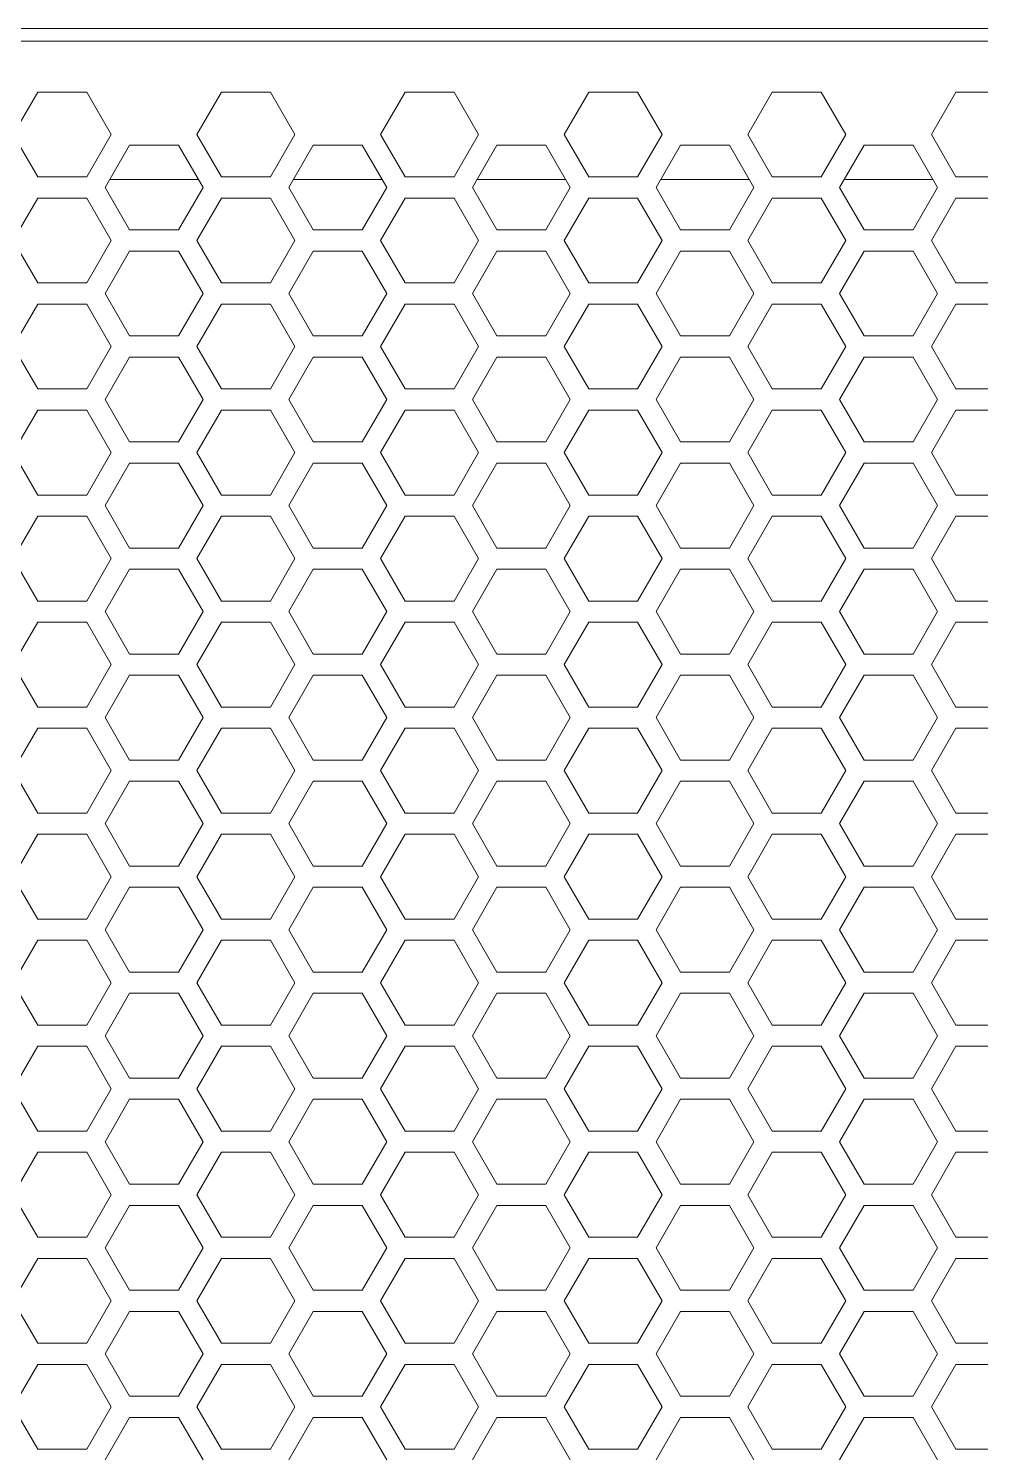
# Model space of a CAD drawing. Header units: millimetres. Extents: x 0 to 62, y -17 to 201.
# Drawn here: x 22.52 to 31.5, y 130.65 to 144.1 of the extents above; entities that cross this region are included whole.
import ezdxf

# ---------------------------------------------------------------- set-up
doc = ezdxf.new("R2010")
doc.units = ezdxf.units.MM

msp = doc.modelspace()

# ---------------------------------------------------------------- linework, layer by layer
at = {"color": 0, "lineweight": 18}
for p, q in [((15.5, 144.1), (47.5, 144.1)), ((47.5, 143.98), (15.5, 143.98)), ((22.609, 143.5), (22.378, 143.1)), ((23.071, 143.5), (22.609, 143.5)), ((23.302, 143.1), (23.071, 143.5)), ((24.341, 143.5), (24.11, 143.1)), ((24.803, 143.5), (24.341, 143.5)), ((25.034, 143.1), (24.803, 143.5)), ((26.073, 143.5), (25.842, 143.1)), ((26.535, 143.5), (26.073, 143.5)), ((26.766, 143.1), (26.535, 143.5)), ((27.805, 143.5), (27.574, 143.1)), ((28.267, 143.5), (27.805, 143.5)), ((28.498, 143.1), (28.267, 143.5)), ((29.537, 143.5), (29.306, 143.1)), ((29.999, 143.5), (29.537, 143.5)), ((30.23, 143.1), (29.999, 143.5)), ((31.269, 143.5), (31.038, 143.1)), ((31.731, 143.5), (31.269, 143.5)), ((22.378, 143.1), (22.609, 142.7)), ((23.071, 142.7), (23.302, 143.1)), ((23.475, 143), (23.244, 142.6)), ((23.937, 143), (23.475, 143)), ((24.168, 142.6), (23.937, 143)), ((24.11, 143.1), (24.341, 142.7)), ((24.803, 142.7), (25.034, 143.1)), ((25.207, 143), (24.976, 142.6)), ((25.669, 143), (25.207, 143)), ((25.9, 142.6), (25.669, 143)), ((25.842, 143.1), (26.073, 142.7)), ((26.535, 142.7), (26.766, 143.1)), ((26.939, 143), (26.708, 142.6)), ((27.401, 143), (26.939, 143)), ((27.632, 142.6), (27.401, 143)), ((27.574, 143.1), (27.805, 142.7)), ((28.267, 142.7), (28.498, 143.1)), ((28.671, 143), (28.44, 142.6)), ((29.133, 143), (28.671, 143)), ((29.364, 142.6), (29.133, 143)), ((29.306, 143.1), (29.537, 142.7)), ((29.999, 142.7), (30.23, 143.1)), ((30.403, 143), (30.172, 142.6)), ((30.865, 143), (30.403, 143)), ((31.096, 142.6), (30.865, 143)), ((31.038, 143.1), (31.269, 142.7)), ((22.609, 142.7), (23.071, 142.7)), ((23.244, 142.6), (23.475, 142.2)), ((24.125, 142.675), (23.287, 142.675)), ((23.937, 142.2), (24.168, 142.6)), ((24.341, 142.7), (24.803, 142.7)), ((24.976, 142.6), (25.207, 142.2)), ((25.857, 142.675), (25.019, 142.675)), ((25.669, 142.2), (25.9, 142.6)), ((26.073, 142.7), (26.535, 142.7)), ((26.708, 142.6), (26.939, 142.2)), ((27.589, 142.675), (26.751, 142.675)), ((27.401, 142.2), (27.632, 142.6)), ((27.805, 142.7), (28.267, 142.7)), ((28.44, 142.6), (28.671, 142.2)), ((29.321, 142.675), (28.483, 142.675)), ((29.133, 142.2), (29.364, 142.6)), ((29.537, 142.7), (29.999, 142.7)), ((30.172, 142.6), (30.403, 142.2)), ((31.053, 142.675), (30.215, 142.675)), ((30.865, 142.2), (31.096, 142.6)), ((31.269, 142.7), (31.731, 142.7)), ((22.609, 142.5), (22.378, 142.1)), ((23.071, 142.5), (22.609, 142.5)), ((23.302, 142.1), (23.071, 142.5)), ((24.341, 142.5), (24.11, 142.1)), ((24.803, 142.5), (24.341, 142.5)), ((25.034, 142.1), (24.803, 142.5)), ((26.073, 142.5), (25.842, 142.1)), ((26.535, 142.5), (26.073, 142.5)), ((26.766, 142.1), (26.535, 142.5)), ((27.805, 142.5), (27.574, 142.1)), ((28.267, 142.5), (27.805, 142.5)), ((28.498, 142.1), (28.267, 142.5)), ((29.537, 142.5), (29.306, 142.1)), ((29.999, 142.5), (29.537, 142.5)), ((30.23, 142.1), (29.999, 142.5)), ((31.269, 142.5), (31.038, 142.1)), ((31.731, 142.5), (31.269, 142.5)), ((23.475, 142.2), (23.937, 142.2)), ((25.207, 142.2), (25.669, 142.2)), ((26.939, 142.2), (27.401, 142.2)), ((28.671, 142.2), (29.133, 142.2)), ((30.403, 142.2), (30.865, 142.2)), ((22.378, 142.1), (22.609, 141.7)), ((23.071, 141.7), (23.302, 142.1)), ((24.11, 142.1), (24.341, 141.7)), ((24.803, 141.7), (25.034, 142.1)), ((25.842, 142.1), (26.073, 141.7)), ((26.535, 141.7), (26.766, 142.1)), ((27.574, 142.1), (27.805, 141.7)), ((28.267, 141.7), (28.498, 142.1)), ((29.306, 142.1), (29.537, 141.7)), ((29.999, 141.7), (30.23, 142.1)), ((31.038, 142.1), (31.269, 141.7)), ((23.475, 142), (23.244, 141.6)), ((23.937, 142), (23.475, 142)), ((24.168, 141.6), (23.937, 142)), ((25.207, 142), (24.976, 141.6)), ((25.669, 142), (25.207, 142)), ((25.9, 141.6), (25.669, 142)), ((26.939, 142), (26.708, 141.6)), ((27.401, 142), (26.939, 142)), ((27.632, 141.6), (27.401, 142)), ((28.671, 142), (28.44, 141.6)), ((29.133, 142), (28.671, 142)), ((29.364, 141.6), (29.133, 142)), ((30.403, 142), (30.172, 141.6)), ((30.865, 142), (30.403, 142)), ((31.096, 141.6), (30.865, 142)), ((22.609, 141.7), (23.071, 141.7)), ((24.341, 141.7), (24.803, 141.7)), ((26.073, 141.7), (26.535, 141.7)), ((27.805, 141.7), (28.267, 141.7)), ((29.537, 141.7), (29.999, 141.7)), ((31.269, 141.7), (31.731, 141.7)), ((22.609, 141.5), (22.378, 141.1)), ((23.071, 141.5), (22.609, 141.5)), ((23.302, 141.1), (23.071, 141.5)), ((23.244, 141.6), (23.475, 141.2)), ((23.937, 141.2), (24.168, 141.6)), ((24.341, 141.5), (24.11, 141.1)), ((24.803, 141.5), (24.341, 141.5)), ((25.034, 141.1), (24.803, 141.5)), ((24.976, 141.6), (25.207, 141.2)), ((25.669, 141.2), (25.9, 141.6)), ((26.073, 141.5), (25.842, 141.1)), ((26.535, 141.5), (26.073, 141.5)), ((26.766, 141.1), (26.535, 141.5)), ((26.708, 141.6), (26.939, 141.2)), ((27.401, 141.2), (27.632, 141.6)), ((27.805, 141.5), (27.574, 141.1)), ((28.267, 141.5), (27.805, 141.5)), ((28.498, 141.1), (28.267, 141.5)), ((28.44, 141.6), (28.671, 141.2)), ((29.133, 141.2), (29.364, 141.6)), ((29.537, 141.5), (29.306, 141.1)), ((29.999, 141.5), (29.537, 141.5)), ((30.23, 141.1), (29.999, 141.5)), ((30.172, 141.6), (30.403, 141.2)), ((30.865, 141.2), (31.096, 141.6)), ((31.269, 141.5), (31.038, 141.1)), ((31.731, 141.5), (31.269, 141.5)), ((22.378, 141.1), (22.609, 140.7)), ((23.071, 140.7), (23.302, 141.1)), ((23.475, 141.2), (23.937, 141.2)), ((24.11, 141.1), (24.341, 140.7)), ((24.803, 140.7), (25.034, 141.1)), ((25.207, 141.2), (25.669, 141.2)), ((25.842, 141.1), (26.073, 140.7)), ((26.535, 140.7), (26.766, 141.1)), ((26.939, 141.2), (27.401, 141.2)), ((27.574, 141.1), (27.805, 140.7)), ((28.267, 140.7), (28.498, 141.1)), ((28.671, 141.2), (29.133, 141.2)), ((29.306, 141.1), (29.537, 140.7)), ((29.999, 140.7), (30.23, 141.1)), ((30.403, 141.2), (30.865, 141.2)), ((31.038, 141.1), (31.269, 140.7)), ((23.475, 141), (23.244, 140.6)), ((23.937, 141), (23.475, 141)), ((24.168, 140.6), (23.937, 141)), ((25.207, 141), (24.976, 140.6)), ((25.669, 141), (25.207, 141)), ((25.9, 140.6), (25.669, 141)), ((26.939, 141), (26.708, 140.6)), ((27.401, 141), (26.939, 141)), ((27.632, 140.6), (27.401, 141)), ((28.671, 141), (28.44, 140.6)), ((29.133, 141), (28.671, 141)), ((29.364, 140.6), (29.133, 141)), ((30.403, 141), (30.172, 140.6)), ((30.865, 141), (30.403, 141)), ((31.096, 140.6), (30.865, 141)), ((22.609, 140.7), (23.071, 140.7)), ((24.341, 140.7), (24.803, 140.7)), ((26.073, 140.7), (26.535, 140.7)), ((27.805, 140.7), (28.267, 140.7)), ((29.537, 140.7), (29.999, 140.7)), ((31.269, 140.7), (31.731, 140.7)), ((23.244, 140.6), (23.475, 140.2)), ((23.937, 140.2), (24.168, 140.6)), ((24.976, 140.6), (25.207, 140.2)), ((25.669, 140.2), (25.9, 140.6)), ((26.708, 140.6), (26.939, 140.2)), ((27.401, 140.2), (27.632, 140.6)), ((28.44, 140.6), (28.671, 140.2)), ((29.133, 140.2), (29.364, 140.6)), ((30.172, 140.6), (30.403, 140.2)), ((30.865, 140.2), (31.096, 140.6)), ((22.609, 140.5), (22.378, 140.1)), ((23.071, 140.5), (22.609, 140.5)), ((23.302, 140.1), (23.071, 140.5)), ((24.341, 140.5), (24.11, 140.1)), ((24.803, 140.5), (24.341, 140.5)), ((25.034, 140.1), (24.803, 140.5)), ((26.073, 140.5), (25.842, 140.1)), ((26.535, 140.5), (26.073, 140.5)), ((26.766, 140.1), (26.535, 140.5)), ((27.805, 140.5), (27.574, 140.1)), ((28.267, 140.5), (27.805, 140.5)), ((28.498, 140.1), (28.267, 140.5)), ((29.537, 140.5), (29.306, 140.1)), ((29.999, 140.5), (29.537, 140.5)), ((30.23, 140.1), (29.999, 140.5)), ((31.269, 140.5), (31.038, 140.1)), ((31.731, 140.5), (31.269, 140.5)), ((23.475, 140.2), (23.937, 140.2)), ((25.207, 140.2), (25.669, 140.2)), ((26.939, 140.2), (27.401, 140.2)), ((28.671, 140.2), (29.133, 140.2)), ((30.403, 140.2), (30.865, 140.2)), ((22.378, 140.1), (22.609, 139.7)), ((23.071, 139.7), (23.302, 140.1)), ((24.11, 140.1), (24.341, 139.7)), ((24.803, 139.7), (25.034, 140.1)), ((25.842, 140.1), (26.073, 139.7)), ((26.535, 139.7), (26.766, 140.1)), ((27.574, 140.1), (27.805, 139.7)), ((28.267, 139.7), (28.498, 140.1)), ((29.306, 140.1), (29.537, 139.7)), ((29.999, 139.7), (30.23, 140.1)), ((31.038, 140.1), (31.269, 139.7)), ((23.475, 140), (23.244, 139.6)), ((23.937, 140), (23.475, 140)), ((24.168, 139.6), (23.937, 140)), ((25.207, 140), (24.976, 139.6)), ((25.669, 140), (25.207, 140)), ((25.9, 139.6), (25.669, 140)), ((26.939, 140), (26.708, 139.6)), ((27.401, 140), (26.939, 140)), ((27.632, 139.6), (27.401, 140)), ((28.671, 140), (28.44, 139.6)), ((29.133, 140), (28.671, 140)), ((29.364, 139.6), (29.133, 140)), ((30.403, 140), (30.172, 139.6)), ((30.865, 140), (30.403, 140)), ((31.096, 139.6), (30.865, 140)), ((22.609, 139.7), (23.071, 139.7)), ((24.341, 139.7), (24.803, 139.7)), ((26.073, 139.7), (26.535, 139.7)), ((27.805, 139.7), (28.267, 139.7)), ((29.537, 139.7), (29.999, 139.7)), ((31.269, 139.7), (31.731, 139.7)), ((22.609, 139.5), (22.378, 139.1)), ((23.071, 139.5), (22.609, 139.5)), ((23.302, 139.1), (23.071, 139.5)), ((23.244, 139.6), (23.475, 139.2)), ((23.937, 139.2), (24.168, 139.6)), ((24.341, 139.5), (24.11, 139.1)), ((24.803, 139.5), (24.341, 139.5)), ((25.034, 139.1), (24.803, 139.5)), ((24.976, 139.6), (25.207, 139.2)), ((25.669, 139.2), (25.9, 139.6)), ((26.073, 139.5), (25.842, 139.1)), ((26.535, 139.5), (26.073, 139.5)), ((26.766, 139.1), (26.535, 139.5)), ((26.708, 139.6), (26.939, 139.2)), ((27.401, 139.2), (27.632, 139.6)), ((27.805, 139.5), (27.574, 139.1)), ((28.267, 139.5), (27.805, 139.5)), ((28.498, 139.1), (28.267, 139.5)), ((28.44, 139.6), (28.671, 139.2)), ((29.133, 139.2), (29.364, 139.6)), ((29.537, 139.5), (29.306, 139.1)), ((29.999, 139.5), (29.537, 139.5)), ((30.23, 139.1), (29.999, 139.5)), ((30.172, 139.6), (30.403, 139.2)), ((30.865, 139.2), (31.096, 139.6)), ((31.269, 139.5), (31.038, 139.1)), ((31.731, 139.5), (31.269, 139.5)), ((22.378, 139.1), (22.609, 138.7)), ((23.071, 138.7), (23.302, 139.1)), ((23.475, 139.2), (23.937, 139.2)), ((24.11, 139.1), (24.341, 138.7)), ((24.803, 138.7), (25.034, 139.1)), ((25.207, 139.2), (25.669, 139.2)), ((25.842, 139.1), (26.073, 138.7)), ((26.535, 138.7), (26.766, 139.1)), ((26.939, 139.2), (27.401, 139.2)), ((27.574, 139.1), (27.805, 138.7)), ((28.267, 138.7), (28.498, 139.1)), ((28.671, 139.2), (29.133, 139.2)), ((29.306, 139.1), (29.537, 138.7)), ((29.999, 138.7), (30.23, 139.1)), ((30.403, 139.2), (30.865, 139.2)), ((31.038, 139.1), (31.269, 138.7)), ((23.475, 139), (23.244, 138.6)), ((23.937, 139), (23.475, 139)), ((24.168, 138.6), (23.937, 139)), ((25.207, 139), (24.976, 138.6)), ((25.669, 139), (25.207, 139)), ((25.9, 138.6), (25.669, 139)), ((26.939, 139), (26.708, 138.6)), ((27.401, 139), (26.939, 139)), ((27.632, 138.6), (27.401, 139)), ((28.671, 139), (28.44, 138.6)), ((29.133, 139), (28.671, 139)), ((29.364, 138.6), (29.133, 139)), ((30.403, 139), (30.172, 138.6)), ((30.865, 139), (30.403, 139)), ((31.096, 138.6), (30.865, 139)), ((22.609, 138.7), (23.071, 138.7)), ((24.341, 138.7), (24.803, 138.7)), ((26.073, 138.7), (26.535, 138.7)), ((27.805, 138.7), (28.267, 138.7)), ((29.537, 138.7), (29.999, 138.7)), ((31.269, 138.7), (31.731, 138.7)), ((23.244, 138.6), (23.475, 138.2)), ((23.937, 138.2), (24.168, 138.6)), ((24.976, 138.6), (25.207, 138.2)), ((25.669, 138.2), (25.9, 138.6)), ((26.708, 138.6), (26.939, 138.2)), ((27.401, 138.2), (27.632, 138.6)), ((28.44, 138.6), (28.671, 138.2)), ((29.133, 138.2), (29.364, 138.6)), ((30.172, 138.6), (30.403, 138.2)), ((30.865, 138.2), (31.096, 138.6)), ((22.609, 138.5), (22.378, 138.1)), ((23.071, 138.5), (22.609, 138.5)), ((23.302, 138.1), (23.071, 138.5)), ((24.341, 138.5), (24.11, 138.1)), ((24.803, 138.5), (24.341, 138.5)), ((25.034, 138.1), (24.803, 138.5)), ((26.073, 138.5), (25.842, 138.1)), ((26.535, 138.5), (26.073, 138.5)), ((26.766, 138.1), (26.535, 138.5)), ((27.805, 138.5), (27.574, 138.1)), ((28.267, 138.5), (27.805, 138.5)), ((28.498, 138.1), (28.267, 138.5)), ((29.537, 138.5), (29.306, 138.1)), ((29.999, 138.5), (29.537, 138.5)), ((30.23, 138.1), (29.999, 138.5)), ((31.269, 138.5), (31.038, 138.1)), ((31.731, 138.5), (31.269, 138.5)), ((23.475, 138.2), (23.937, 138.2)), ((25.207, 138.2), (25.669, 138.2)), ((26.939, 138.2), (27.401, 138.2)), ((28.671, 138.2), (29.133, 138.2)), ((30.403, 138.2), (30.865, 138.2)), ((22.378, 138.1), (22.609, 137.7)), ((23.071, 137.7), (23.302, 138.1)), ((23.475, 138), (23.244, 137.6)), ((23.937, 138), (23.475, 138)), ((24.168, 137.6), (23.937, 138)), ((24.11, 138.1), (24.341, 137.7)), ((24.803, 137.7), (25.034, 138.1)), ((25.207, 138), (24.976, 137.6)), ((25.669, 138), (25.207, 138)), ((25.9, 137.6), (25.669, 138)), ((25.842, 138.1), (26.073, 137.7)), ((26.535, 137.7), (26.766, 138.1)), ((26.939, 138), (26.708, 137.6)), ((27.401, 138), (26.939, 138)), ((27.632, 137.6), (27.401, 138)), ((27.574, 138.1), (27.805, 137.7)), ((28.267, 137.7), (28.498, 138.1)), ((28.671, 138), (28.44, 137.6)), ((29.133, 138), (28.671, 138)), ((29.364, 137.6), (29.133, 138)), ((29.306, 138.1), (29.537, 137.7)), ((29.999, 137.7), (30.23, 138.1)), ((30.403, 138), (30.172, 137.6)), ((30.865, 138), (30.403, 138)), ((31.096, 137.6), (30.865, 138)), ((31.038, 138.1), (31.269, 137.7)), ((22.609, 137.7), (23.071, 137.7)), ((23.244, 137.6), (23.475, 137.2)), ((23.937, 137.2), (24.168, 137.6)), ((24.341, 137.7), (24.803, 137.7)), ((24.976, 137.6), (25.207, 137.2)), ((25.669, 137.2), (25.9, 137.6)), ((26.073, 137.7), (26.535, 137.7)), ((26.708, 137.6), (26.939, 137.2)), ((27.401, 137.2), (27.632, 137.6)), ((27.805, 137.7), (28.267, 137.7)), ((28.44, 137.6), (28.671, 137.2)), ((29.133, 137.2), (29.364, 137.6)), ((29.537, 137.7), (29.999, 137.7)), ((30.172, 137.6), (30.403, 137.2)), ((30.865, 137.2), (31.096, 137.6)), ((31.269, 137.7), (31.731, 137.7)), ((22.609, 137.5), (22.378, 137.1)), ((23.071, 137.5), (22.609, 137.5)), ((23.302, 137.1), (23.071, 137.5)), ((24.341, 137.5), (24.11, 137.1)), ((24.803, 137.5), (24.341, 137.5)), ((25.034, 137.1), (24.803, 137.5)), ((26.073, 137.5), (25.842, 137.1)), ((26.535, 137.5), (26.073, 137.5)), ((26.766, 137.1), (26.535, 137.5)), ((27.805, 137.5), (27.574, 137.1)), ((28.267, 137.5), (27.805, 137.5)), ((28.498, 137.1), (28.267, 137.5)), ((29.537, 137.5), (29.306, 137.1)), ((29.999, 137.5), (29.537, 137.5)), ((30.23, 137.1), (29.999, 137.5)), ((31.269, 137.5), (31.038, 137.1)), ((31.731, 137.5), (31.269, 137.5)), ((23.475, 137.2), (23.937, 137.2)), ((25.207, 137.2), (25.669, 137.2)), ((26.939, 137.2), (27.401, 137.2)), ((28.671, 137.2), (29.133, 137.2)), ((30.403, 137.2), (30.865, 137.2)), ((22.378, 137.1), (22.609, 136.7)), ((23.071, 136.7), (23.302, 137.1)), ((24.11, 137.1), (24.341, 136.7)), ((24.803, 136.7), (25.034, 137.1)), ((25.842, 137.1), (26.073, 136.7)), ((26.535, 136.7), (26.766, 137.1)), ((27.574, 137.1), (27.805, 136.7)), ((28.267, 136.7), (28.498, 137.1)), ((29.306, 137.1), (29.537, 136.7)), ((29.999, 136.7), (30.23, 137.1)), ((31.038, 137.1), (31.269, 136.7)), ((23.475, 137), (23.244, 136.6)), ((23.937, 137), (23.475, 137)), ((24.168, 136.6), (23.937, 137)), ((25.207, 137), (24.976, 136.6)), ((25.669, 137), (25.207, 137)), ((25.9, 136.6), (25.669, 137)), ((26.939, 137), (26.708, 136.6)), ((27.401, 137), (26.939, 137)), ((27.632, 136.6), (27.401, 137)), ((28.671, 137), (28.44, 136.6)), ((29.133, 137), (28.671, 137)), ((29.364, 136.6), (29.133, 137)), ((30.403, 137), (30.172, 136.6)), ((30.865, 137), (30.403, 137)), ((31.096, 136.6), (30.865, 137)), ((22.609, 136.7), (23.071, 136.7)), ((24.341, 136.7), (24.803, 136.7)), ((26.073, 136.7), (26.535, 136.7)), ((27.805, 136.7), (28.267, 136.7)), ((29.537, 136.7), (29.999, 136.7)), ((31.269, 136.7), (31.731, 136.7)), ((23.244, 136.6), (23.475, 136.2)), ((23.937, 136.2), (24.168, 136.6)), ((24.976, 136.6), (25.207, 136.2)), ((25.669, 136.2), (25.9, 136.6)), ((26.708, 136.6), (26.939, 136.2)), ((27.401, 136.2), (27.632, 136.6)), ((28.44, 136.6), (28.671, 136.2)), ((29.133, 136.2), (29.364, 136.6)), ((30.172, 136.6), (30.403, 136.2)), ((30.865, 136.2), (31.096, 136.6)), ((22.609, 136.5), (22.378, 136.1)), ((23.071, 136.5), (22.609, 136.5)), ((23.302, 136.1), (23.071, 136.5)), ((24.341, 136.5), (24.11, 136.1)), ((24.803, 136.5), (24.341, 136.5)), ((25.034, 136.1), (24.803, 136.5)), ((26.073, 136.5), (25.842, 136.1)), ((26.535, 136.5), (26.073, 136.5)), ((26.766, 136.1), (26.535, 136.5)), ((27.805, 136.5), (27.574, 136.1)), ((28.267, 136.5), (27.805, 136.5)), ((28.498, 136.1), (28.267, 136.5)), ((29.537, 136.5), (29.306, 136.1)), ((29.999, 136.5), (29.537, 136.5)), ((30.23, 136.1), (29.999, 136.5)), ((31.269, 136.5), (31.038, 136.1)), ((31.731, 136.5), (31.269, 136.5)), ((23.475, 136.2), (23.937, 136.2)), ((25.207, 136.2), (25.669, 136.2)), ((26.939, 136.2), (27.401, 136.2)), ((28.671, 136.2), (29.133, 136.2)), ((30.403, 136.2), (30.865, 136.2)), ((22.378, 136.1), (22.609, 135.7)), ((23.071, 135.7), (23.302, 136.1)), ((23.475, 136), (23.244, 135.6)), ((23.937, 136), (23.475, 136)), ((24.168, 135.6), (23.937, 136)), ((24.11, 136.1), (24.341, 135.7)), ((24.803, 135.7), (25.034, 136.1)), ((25.207, 136), (24.976, 135.6)), ((25.669, 136), (25.207, 136)), ((25.9, 135.6), (25.669, 136)), ((25.842, 136.1), (26.073, 135.7)), ((26.535, 135.7), (26.766, 136.1)), ((26.939, 136), (26.708, 135.6)), ((27.401, 136), (26.939, 136)), ((27.632, 135.6), (27.401, 136)), ((27.574, 136.1), (27.805, 135.7)), ((28.267, 135.7), (28.498, 136.1)), ((28.671, 136), (28.44, 135.6)), ((29.133, 136), (28.671, 136)), ((29.364, 135.6), (29.133, 136)), ((29.306, 136.1), (29.537, 135.7)), ((29.999, 135.7), (30.23, 136.1)), ((30.403, 136), (30.172, 135.6)), ((30.865, 136), (30.403, 136)), ((31.096, 135.6), (30.865, 136)), ((31.038, 136.1), (31.269, 135.7)), ((22.609, 135.7), (23.071, 135.7)), ((23.244, 135.6), (23.475, 135.2)), ((23.937, 135.2), (24.168, 135.6)), ((24.341, 135.7), (24.803, 135.7)), ((24.976, 135.6), (25.207, 135.2)), ((25.669, 135.2), (25.9, 135.6)), ((26.073, 135.7), (26.535, 135.7)), ((26.708, 135.6), (26.939, 135.2)), ((27.401, 135.2), (27.632, 135.6)), ((27.805, 135.7), (28.267, 135.7)), ((28.44, 135.6), (28.671, 135.2)), ((29.133, 135.2), (29.364, 135.6)), ((29.537, 135.7), (29.999, 135.7)), ((30.172, 135.6), (30.403, 135.2)), ((30.865, 135.2), (31.096, 135.6)), ((31.269, 135.7), (31.731, 135.7)), ((22.609, 135.5), (22.378, 135.1)), ((23.071, 135.5), (22.609, 135.5)), ((23.302, 135.1), (23.071, 135.5)), ((24.341, 135.5), (24.11, 135.1)), ((24.803, 135.5), (24.341, 135.5)), ((25.034, 135.1), (24.803, 135.5)), ((26.073, 135.5), (25.842, 135.1)), ((26.535, 135.5), (26.073, 135.5)), ((26.766, 135.1), (26.535, 135.5)), ((27.805, 135.5), (27.574, 135.1)), ((28.267, 135.5), (27.805, 135.5)), ((28.498, 135.1), (28.267, 135.5)), ((29.537, 135.5), (29.306, 135.1)), ((29.999, 135.5), (29.537, 135.5)), ((30.23, 135.1), (29.999, 135.5)), ((31.269, 135.5), (31.038, 135.1)), ((31.731, 135.5), (31.269, 135.5)), ((23.475, 135.2), (23.937, 135.2)), ((25.207, 135.2), (25.669, 135.2)), ((26.939, 135.2), (27.401, 135.2)), ((28.671, 135.2), (29.133, 135.2)), ((30.403, 135.2), (30.865, 135.2)), ((22.378, 135.1), (22.609, 134.7)), ((23.071, 134.7), (23.302, 135.1)), ((24.11, 135.1), (24.341, 134.7)), ((24.803, 134.7), (25.034, 135.1)), ((25.842, 135.1), (26.073, 134.7)), ((26.535, 134.7), (26.766, 135.1)), ((27.574, 135.1), (27.805, 134.7)), ((28.267, 134.7), (28.498, 135.1)), ((29.306, 135.1), (29.537, 134.7)), ((29.999, 134.7), (30.23, 135.1)), ((31.038, 135.1), (31.269, 134.7)), ((23.475, 135), (23.244, 134.6)), ((23.937, 135), (23.475, 135)), ((24.168, 134.6), (23.937, 135)), ((25.207, 135), (24.976, 134.6)), ((25.669, 135), (25.207, 135)), ((25.9, 134.6), (25.669, 135)), ((26.939, 135), (26.708, 134.6)), ((27.401, 135), (26.939, 135)), ((27.632, 134.6), (27.401, 135)), ((28.671, 135), (28.44, 134.6)), ((29.133, 135), (28.671, 135)), ((29.364, 134.6), (29.133, 135)), ((30.403, 135), (30.172, 134.6)), ((30.865, 135), (30.403, 135)), ((31.096, 134.6), (30.865, 135)), ((22.609, 134.7), (23.071, 134.7)), ((24.341, 134.7), (24.803, 134.7)), ((26.073, 134.7), (26.535, 134.7)), ((27.805, 134.7), (28.267, 134.7)), ((29.537, 134.7), (29.999, 134.7)), ((31.269, 134.7), (31.731, 134.7)), ((23.244, 134.6), (23.475, 134.2)), ((23.937, 134.2), (24.168, 134.6)), ((24.976, 134.6), (25.207, 134.2)), ((25.669, 134.2), (25.9, 134.6)), ((26.708, 134.6), (26.939, 134.2)), ((27.401, 134.2), (27.632, 134.6)), ((28.44, 134.6), (28.671, 134.2)), ((29.133, 134.2), (29.364, 134.6)), ((30.172, 134.6), (30.403, 134.2)), ((30.865, 134.2), (31.096, 134.6)), ((22.609, 134.5), (22.378, 134.1)), ((23.071, 134.5), (22.609, 134.5)), ((23.302, 134.1), (23.071, 134.5)), ((24.341, 134.5), (24.11, 134.1)), ((24.803, 134.5), (24.341, 134.5)), ((25.034, 134.1), (24.803, 134.5)), ((26.073, 134.5), (25.842, 134.1)), ((26.535, 134.5), (26.073, 134.5)), ((26.766, 134.1), (26.535, 134.5)), ((27.805, 134.5), (27.574, 134.1)), ((28.267, 134.5), (27.805, 134.5)), ((28.498, 134.1), (28.267, 134.5)), ((29.537, 134.5), (29.306, 134.1)), ((29.999, 134.5), (29.537, 134.5)), ((30.23, 134.1), (29.999, 134.5)), ((31.269, 134.5), (31.038, 134.1)), ((31.731, 134.5), (31.269, 134.5)), ((22.378, 134.1), (22.609, 133.7)), ((23.071, 133.7), (23.302, 134.1)), ((23.475, 134.2), (23.937, 134.2)), ((24.11, 134.1), (24.341, 133.7)), ((24.803, 133.7), (25.034, 134.1)), ((25.207, 134.2), (25.669, 134.2)), ((25.842, 134.1), (26.073, 133.7)), ((26.535, 133.7), (26.766, 134.1)), ((26.939, 134.2), (27.401, 134.2)), ((27.574, 134.1), (27.805, 133.7)), ((28.267, 133.7), (28.498, 134.1)), ((28.671, 134.2), (29.133, 134.2)), ((29.306, 134.1), (29.537, 133.7)), ((29.999, 133.7), (30.23, 134.1)), ((30.403, 134.2), (30.865, 134.2)), ((31.038, 134.1), (31.269, 133.7)), ((23.475, 134), (23.244, 133.6)), ((23.937, 134), (23.475, 134)), ((24.168, 133.6), (23.937, 134)), ((25.207, 134), (24.976, 133.6)), ((25.669, 134), (25.207, 134)), ((25.9, 133.6), (25.669, 134)), ((26.939, 134), (26.708, 133.6)), ((27.401, 134), (26.939, 134)), ((27.632, 133.6), (27.401, 134)), ((28.671, 134), (28.44, 133.6)), ((29.133, 134), (28.671, 134)), ((29.364, 133.6), (29.133, 134)), ((30.403, 134), (30.172, 133.6)), ((30.865, 134), (30.403, 134)), ((31.096, 133.6), (30.865, 134)), ((22.609, 133.7), (23.071, 133.7)), ((24.341, 133.7), (24.803, 133.7)), ((26.073, 133.7), (26.535, 133.7)), ((27.805, 133.7), (28.267, 133.7)), ((29.537, 133.7), (29.999, 133.7)), ((31.269, 133.7), (31.731, 133.7)), ((23.244, 133.6), (23.475, 133.2)), ((23.937, 133.2), (24.168, 133.6)), ((24.976, 133.6), (25.207, 133.2)), ((25.669, 133.2), (25.9, 133.6)), ((26.708, 133.6), (26.939, 133.2)), ((27.401, 133.2), (27.632, 133.6)), ((28.44, 133.6), (28.671, 133.2)), ((29.133, 133.2), (29.364, 133.6)), ((30.172, 133.6), (30.403, 133.2)), ((30.865, 133.2), (31.096, 133.6)), ((22.609, 133.5), (22.378, 133.1)), ((23.071, 133.5), (22.609, 133.5)), ((23.302, 133.1), (23.071, 133.5)), ((24.341, 133.5), (24.11, 133.1)), ((24.803, 133.5), (24.341, 133.5)), ((25.034, 133.1), (24.803, 133.5)), ((26.073, 133.5), (25.842, 133.1)), ((26.535, 133.5), (26.073, 133.5)), ((26.766, 133.1), (26.535, 133.5)), ((27.805, 133.5), (27.574, 133.1)), ((28.267, 133.5), (27.805, 133.5)), ((28.498, 133.1), (28.267, 133.5)), ((29.537, 133.5), (29.306, 133.1)), ((29.999, 133.5), (29.537, 133.5)), ((30.23, 133.1), (29.999, 133.5)), ((31.269, 133.5), (31.038, 133.1)), ((31.731, 133.5), (31.269, 133.5)), ((23.475, 133.2), (23.937, 133.2)), ((25.207, 133.2), (25.669, 133.2)), ((26.939, 133.2), (27.401, 133.2)), ((28.671, 133.2), (29.133, 133.2)), ((30.403, 133.2), (30.865, 133.2)), ((22.378, 133.1), (22.609, 132.7)), ((23.071, 132.7), (23.302, 133.1)), ((24.11, 133.1), (24.341, 132.7)), ((24.803, 132.7), (25.034, 133.1)), ((25.842, 133.1), (26.073, 132.7)), ((26.535, 132.7), (26.766, 133.1)), ((27.574, 133.1), (27.805, 132.7)), ((28.267, 132.7), (28.498, 133.1)), ((29.306, 133.1), (29.537, 132.7)), ((29.999, 132.7), (30.23, 133.1)), ((31.038, 133.1), (31.269, 132.7)), ((23.475, 133), (23.244, 132.6)), ((23.937, 133), (23.475, 133)), ((24.168, 132.6), (23.937, 133)), ((25.207, 133), (24.976, 132.6)), ((25.669, 133), (25.207, 133)), ((25.9, 132.6), (25.669, 133)), ((26.939, 133), (26.708, 132.6)), ((27.401, 133), (26.939, 133)), ((27.632, 132.6), (27.401, 133)), ((28.671, 133), (28.44, 132.6)), ((29.133, 133), (28.671, 133)), ((29.364, 132.6), (29.133, 133)), ((30.403, 133), (30.172, 132.6)), ((30.865, 133), (30.403, 133)), ((31.096, 132.6), (30.865, 133)), ((22.609, 132.7), (23.071, 132.7)), ((24.341, 132.7), (24.803, 132.7)), ((26.073, 132.7), (26.535, 132.7)), ((27.805, 132.7), (28.267, 132.7)), ((29.537, 132.7), (29.999, 132.7)), ((31.269, 132.7), (31.731, 132.7)), ((22.609, 132.5), (22.378, 132.1)), ((23.071, 132.5), (22.609, 132.5)), ((23.302, 132.1), (23.071, 132.5)), ((23.244, 132.6), (23.475, 132.2)), ((23.937, 132.2), (24.168, 132.6)), ((24.341, 132.5), (24.11, 132.1)), ((24.803, 132.5), (24.341, 132.5)), ((25.034, 132.1), (24.803, 132.5)), ((24.976, 132.6), (25.207, 132.2)), ((25.669, 132.2), (25.9, 132.6)), ((26.073, 132.5), (25.842, 132.1)), ((26.535, 132.5), (26.073, 132.5)), ((26.766, 132.1), (26.535, 132.5)), ((26.708, 132.6), (26.939, 132.2)), ((27.401, 132.2), (27.632, 132.6)), ((27.805, 132.5), (27.574, 132.1)), ((28.267, 132.5), (27.805, 132.5)), ((28.498, 132.1), (28.267, 132.5)), ((28.44, 132.6), (28.671, 132.2)), ((29.133, 132.2), (29.364, 132.6)), ((29.537, 132.5), (29.306, 132.1)), ((29.999, 132.5), (29.537, 132.5)), ((30.23, 132.1), (29.999, 132.5)), ((30.172, 132.6), (30.403, 132.2)), ((30.865, 132.2), (31.096, 132.6)), ((31.269, 132.5), (31.038, 132.1)), ((31.731, 132.5), (31.269, 132.5)), ((22.378, 132.1), (22.609, 131.7)), ((23.071, 131.7), (23.302, 132.1)), ((23.475, 132.2), (23.937, 132.2)), ((24.11, 132.1), (24.341, 131.7)), ((24.803, 131.7), (25.034, 132.1)), ((25.207, 132.2), (25.669, 132.2)), ((25.842, 132.1), (26.073, 131.7)), ((26.535, 131.7), (26.766, 132.1)), ((26.939, 132.2), (27.401, 132.2)), ((27.574, 132.1), (27.805, 131.7)), ((28.267, 131.7), (28.498, 132.1)), ((28.671, 132.2), (29.133, 132.2)), ((29.306, 132.1), (29.537, 131.7)), ((29.999, 131.7), (30.23, 132.1)), ((30.403, 132.2), (30.865, 132.2)), ((31.038, 132.1), (31.269, 131.7)), ((23.475, 132), (23.244, 131.6)), ((23.937, 132), (23.475, 132)), ((24.168, 131.6), (23.937, 132)), ((25.207, 132), (24.976, 131.6)), ((25.669, 132), (25.207, 132)), ((25.9, 131.6), (25.669, 132)), ((26.939, 132), (26.708, 131.6)), ((27.401, 132), (26.939, 132)), ((27.632, 131.6), (27.401, 132)), ((28.671, 132), (28.44, 131.6)), ((29.133, 132), (28.671, 132)), ((29.364, 131.6), (29.133, 132)), ((30.403, 132), (30.172, 131.6)), ((30.865, 132), (30.403, 132)), ((31.096, 131.6), (30.865, 132)), ((22.609, 131.7), (23.071, 131.7)), ((24.341, 131.7), (24.803, 131.7)), ((26.073, 131.7), (26.535, 131.7)), ((27.805, 131.7), (28.267, 131.7)), ((29.537, 131.7), (29.999, 131.7)), ((31.269, 131.7), (31.731, 131.7)), ((23.244, 131.6), (23.475, 131.2)), ((23.937, 131.2), (24.168, 131.6)), ((24.976, 131.6), (25.207, 131.2)), ((25.669, 131.2), (25.9, 131.6)), ((26.708, 131.6), (26.939, 131.2)), ((27.401, 131.2), (27.632, 131.6)), ((28.44, 131.6), (28.671, 131.2)), ((29.133, 131.2), (29.364, 131.6)), ((30.172, 131.6), (30.403, 131.2)), ((30.865, 131.2), (31.096, 131.6)), ((22.609, 131.5), (22.378, 131.1)), ((23.071, 131.5), (22.609, 131.5)), ((23.302, 131.1), (23.071, 131.5)), ((24.341, 131.5), (24.11, 131.1)), ((24.803, 131.5), (24.341, 131.5)), ((25.034, 131.1), (24.803, 131.5)), ((26.073, 131.5), (25.842, 131.1)), ((26.535, 131.5), (26.073, 131.5)), ((26.766, 131.1), (26.535, 131.5)), ((27.805, 131.5), (27.574, 131.1)), ((28.267, 131.5), (27.805, 131.5)), ((28.498, 131.1), (28.267, 131.5)), ((29.537, 131.5), (29.306, 131.1)), ((29.999, 131.5), (29.537, 131.5)), ((30.23, 131.1), (29.999, 131.5)), ((31.269, 131.5), (31.038, 131.1)), ((31.731, 131.5), (31.269, 131.5)), ((23.475, 131.2), (23.937, 131.2)), ((25.207, 131.2), (25.669, 131.2)), ((26.939, 131.2), (27.401, 131.2)), ((28.671, 131.2), (29.133, 131.2)), ((30.403, 131.2), (30.865, 131.2)), ((22.378, 131.1), (22.609, 130.7)), ((23.071, 130.7), (23.302, 131.1)), ((24.11, 131.1), (24.341, 130.7)), ((24.803, 130.7), (25.034, 131.1)), ((25.842, 131.1), (26.073, 130.7)), ((26.535, 130.7), (26.766, 131.1)), ((27.574, 131.1), (27.805, 130.7)), ((28.267, 130.7), (28.498, 131.1)), ((29.306, 131.1), (29.537, 130.7)), ((29.999, 130.7), (30.23, 131.1)), ((31.038, 131.1), (31.269, 130.7)), ((23.475, 131), (23.244, 130.6)), ((23.937, 131), (23.475, 131)), ((24.168, 130.6), (23.937, 131)), ((25.207, 131), (24.976, 130.6)), ((25.669, 131), (25.207, 131)), ((25.9, 130.6), (25.669, 131)), ((26.939, 131), (26.708, 130.6)), ((27.401, 131), (26.939, 131)), ((27.632, 130.6), (27.401, 131)), ((28.671, 131), (28.44, 130.6)), ((29.133, 131), (28.671, 131)), ((29.364, 130.6), (29.133, 131)), ((30.403, 131), (30.172, 130.6)), ((30.865, 131), (30.403, 131)), ((31.096, 130.6), (30.865, 131)), ((22.609, 130.7), (23.071, 130.7)), ((24.341, 130.7), (24.803, 130.7)), ((26.073, 130.7), (26.535, 130.7)), ((27.805, 130.7), (28.267, 130.7)), ((29.537, 130.7), (29.999, 130.7)), ((31.269, 130.7), (31.731, 130.7))]:
    msp.add_line(p, q, dxfattribs=at)

doc.saveas('drawing.dxf')
